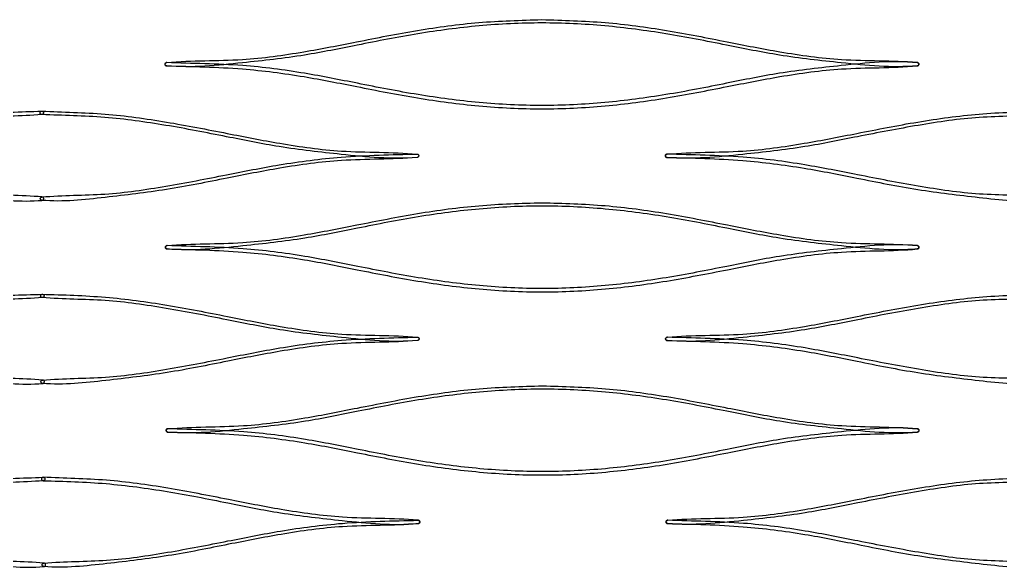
# Model space of a CAD drawing. Extents: x 63.6 to 147.6, y 158.4 to 204.5.
# Drawn here: x 84.19 to 104.75, y 182.34 to 193.84 of the extents above; entities that cross this region are included whole.
import ezdxf

# ---------------------------------------------------------------- set-up
doc = ezdxf.new("R2010")
doc.units = 0
doc.layers.add('Layer_1', color=7, linetype='CONTINUOUS')

msp = doc.modelspace()

# ---------------------------------------------------------------- linework, layer by layer
at = {"layer": 'Layer_1', "color": 7}
for points in [[(95.139739, 193.842472), (95.139739, 193.842472)], [(87.267827, 192.942889), (87.267827, 192.942889)], [(84.647337, 191.923141), (84.647337, 191.923141)], [(84.651204, 191.923141), (84.651204, 191.923141)], [(92.520349, 191.023007), (92.520349, 191.023007)], [(97.761865, 191.023007), (97.761865, 191.023007)], [(95.143577, 190.003259), (95.143577, 190.003259)], [(87.276096, 189.103123), (87.276096, 189.103123)], [(84.662239, 188.083928), (84.662239, 188.083928)], [(84.662239, 188.083928), (84.662239, 188.083928)], [(92.528054, 187.183791), (92.528054, 187.183791)], [(97.766804, 187.183791), (97.766804, 187.183791)], [(95.15131, 186.164044), (95.15131, 186.164044)], [(87.290433, 185.26391), (87.290433, 185.26391)], [(84.678212, 184.244712), (84.678212, 184.244712)], [(84.682079, 184.244712), (84.682079, 184.244712)], [(92.542391, 183.344579), (92.542391, 183.344579)], [(97.775073, 183.344579), (97.775073, 183.344579)]]:
    msp.add_lwpolyline(points, close=True, dxfattribs=at)
for points, knots in [([(95.139739, 193.842472), (94.697224, 193.829783), (93.822637, 193.804704), (92.526108, 193.627123), (91.310466, 193.388044), (90.094104, 193.147291), (88.763301, 192.961129), (87.800063, 192.990054), (87.259222, 192.941782), (87.248235, 192.93533), (87.240053, 192.925785), (87.235708, 192.913913), (87.235708, 192.901308), (87.240053, 192.889437), (87.248235, 192.879892), (87.259222, 192.873441), (87.802058, 192.824858), (88.768984, 192.926571), (90.104374, 193.070424), (91.322371, 193.320597), (92.53643, 193.558404), (93.828377, 193.72879), (95.139808, 193.793725), (96.451333, 193.728791), (97.743628, 193.558363), (98.958106, 193.32065), (100.176477, 193.070329), (101.512062, 192.926575), (102.479051, 192.82486), (103.021864, 192.873441), (103.032851, 192.879892), (103.041033, 192.889437), (103.045378, 192.901308), (103.045378, 192.913913), (103.041033, 192.925785), (103.032851, 192.93533), (103.021864, 192.941782), (102.481091, 192.990048), (101.517924, 192.961119), (100.187117, 193.147206), (98.970482, 193.388129), (97.754326, 193.62709), (96.457259, 193.804701), (95.582372, 193.829783), (95.139739, 193.842472)], [0, 0, 0, 0, 1.327226, 2.623131, 3.919652, 5.043431, 6.345746, 7.932978, 7.945401, 7.957643, 7.970065, 7.982488, 7.99473, 8.007152, 8.019575, 8.031817, 8.044239, 9.637417, 10.944906, 12.071451, 13.365029, 14.656239, 15.977207, 17.298384, 18.58987, 19.884023, 21.010902, 22.318662, 23.91177, 23.924193, 23.936435, 23.948857, 23.96128, 23.973522, 23.985944, 23.998367, 24.010609, 24.023031, 25.610061, 26.912371, 28.036333, 29.333574, 30.630024, 31.957605, 31.957605, 31.957605, 31.957605]), ([(87.267827, 192.942889), (87.261664, 192.941569), (87.24952, 192.938969), (87.23682, 192.92418), (87.232851, 192.905542), (87.238876, 192.887463), (87.253148, 192.874184), (87.265506, 192.872956), (87.271778, 192.872333)], [0, 0, 0, 0, 0.018471, 0.036395, 0.054867, 0.073338, 0.091262, 0.109733, 0.109733, 0.109733, 0.109733]), ([(87.271778, 192.872333), (87.801092, 192.861065), (88.764753, 192.840551), (90.094264, 192.670708), (91.311326, 192.426661), (92.527361, 192.186696), (93.824251, 192.01579), (95.141472, 191.950139), (96.458517, 192.015818), (97.75502, 192.186463), (98.970703, 192.427521), (100.187149, 192.667903), (101.517965, 192.85414), (102.48118, 192.825172), (103.021977, 192.87344), (103.032964, 192.879892), (103.041146, 192.889437), (103.045491, 192.901308), (103.045491, 192.913913), (103.041146, 192.925785), (103.032964, 192.93533), (103.021977, 192.941781), (102.479183, 192.99036), (101.512276, 192.888656), (100.176873, 192.744876), (98.958795, 192.494619), (97.744698, 192.256712), (96.452777, 192.086002), (95.141518, 192.020852), (93.830169, 192.086143), (92.538036, 192.256262), (91.3237, 192.496245), (90.104842, 192.739317), (88.770893, 192.915569), (87.801976, 192.919102), (87.270462, 192.942948), (87.269143, 192.942948), (87.268266, 192.942908), (87.267827, 192.942889)], [0, 0, 0, 0, 1.587301, 2.889819, 4.013862, 5.311067, 6.607511, 7.934639, 9.261808, 10.557684, 11.854357, 12.978202, 14.280588, 15.867687, 15.88011, 15.892352, 15.904774, 15.917197, 15.929439, 15.941862, 15.954284, 15.966526, 15.978949, 17.572, 18.879566, 20.006165, 21.299894, 22.591075, 23.911987, 25.232718, 26.524211, 27.818336, 28.94527, 30.253224, 31.846615, 31.847933, 31.849251, 31.850568, 31.850568, 31.850568, 31.850568]), ([(84.651204, 191.923141), (84.208765, 191.910419), (83.334339, 191.885275), (82.038193, 191.707383), (80.823037, 191.468169), (79.607247, 191.227324), (78.276995, 191.041234), (77.314131, 191.070156), (76.773481, 191.0219), (76.762494, 191.015448), (76.754312, 191.005903), (76.749967, 190.994032), (76.749967, 190.981427), (76.754312, 190.969555), (76.762494, 190.96001), (76.773481, 190.953559), (77.316121, 190.904994), (78.28268, 191.006782), (79.617488, 191.150139), (80.835015, 191.401801), (82.048181, 191.63393), (83.341328, 191.827082), (84.212219, 191.81339), (84.663647, 191.853692), (84.674634, 191.860144), (84.682816, 191.869689), (84.687161, 191.88156), (84.687161, 191.894165), (84.682816, 191.906037), (84.674634, 191.915582), (84.663647, 191.922035), (84.655372, 191.92277), (84.651204, 191.923141)], [0, 0, 0, 0, 1.326997, 2.622647, 3.918631, 5.041859, 6.343624, 7.930284, 7.942707, 7.954949, 7.967371, 7.979794, 7.992036, 8.004458, 8.016881, 8.029123, 8.041546, 9.634139, 10.941083, 12.067084, 13.360125, 14.65108, 15.971819, 15.984242, 15.996484, 16.008906, 16.021329, 16.033571, 16.045993, 16.058416, 16.070658, 16.08308, 16.08308, 16.08308, 16.08308]), ([(84.647337, 191.923141), (84.643236, 191.922489), (84.635091, 191.921195), (84.624629, 191.914096), (84.617112, 191.904137), (84.613503, 191.892122), (84.614202, 191.879632), (84.619131, 191.868095), (84.627712, 191.859038), (84.638901, 191.853152), (85.091582, 191.832407), (85.960925, 191.818519), (87.255291, 191.636165), (88.469107, 191.401253), (89.68765, 191.15033), (91.02318, 191.006758), (91.990123, 190.904984), (92.532878, 190.953559), (92.543865, 190.96001), (92.552047, 190.969555), (92.556392, 190.981427), (92.556392, 190.994032), (92.552047, 191.005903), (92.543865, 191.015448), (92.532878, 191.0219), (91.992167, 191.070161), (91.029063, 191.041262), (89.69826, 191.227316), (88.481609, 191.468367), (87.265449, 191.706484), (85.968874, 191.888479), (85.0929, 191.903329), (84.649972, 191.9232), (84.648654, 191.9232), (84.647776, 191.92316), (84.647337, 191.923141)], [0, 0, 0, 0, 0.012332, 0.024487, 0.036819, 0.049151, 0.061306, 0.073638, 0.08597, 0.098125, 0.110457, 1.431438, 2.722807, 4.016808, 5.143864, 6.451618, 8.044551, 8.056974, 8.069216, 8.081638, 8.094061, 8.106303, 8.118725, 8.131148, 8.14339, 8.155812, 9.742654, 11.044965, 12.16911, 13.466198, 14.762532, 16.089917, 16.091235, 16.092553, 16.09387, 16.09387, 16.09387, 16.09387]), ([(105.632648, 191.923141), (105.190154, 191.910416), (104.315541, 191.885264), (103.019038, 191.707375), (101.803414, 191.46816), (100.587168, 191.227347), (99.256544, 191.041231), (98.29347, 191.070164), (97.752724, 191.0219), (97.741737, 191.015448), (97.733555, 191.005903), (97.72921, 190.994032), (97.72921, 190.981427), (97.733555, 190.969555), (97.741737, 190.96001), (97.752724, 190.953559), (98.295465, 190.904985), (99.262236, 191.006788), (100.597415, 191.150158), (101.815394, 191.401795), (103.029027, 191.63392), (104.32253, 191.827075), (105.193608, 191.813386), (105.645091, 191.853692), (105.656078, 191.860144), (105.66426, 191.869689), (105.668606, 191.88156), (105.668606, 191.894165), (105.66426, 191.906037), (105.656078, 191.915582), (105.645091, 191.922035), (105.636816, 191.92277), (105.632648, 191.923141)], [0, 0, 0, 0, 1.327162, 2.623212, 3.919692, 5.043405, 6.345515, 7.932462, 7.944885, 7.957127, 7.969549, 7.981972, 7.994214, 8.006636, 8.019059, 8.031301, 8.043723, 9.636616, 10.9439, 12.07038, 13.363916, 14.65527, 15.976175, 15.988597, 16.000839, 16.013262, 16.025685, 16.037926, 16.050349, 16.062772, 16.075013, 16.087436, 16.087436, 16.087436, 16.087436]), ([(76.785981, 190.952452), (77.315216, 190.941211), (78.278846, 190.920743), (79.608316, 190.750432), (80.825564, 190.507881), (82.041096, 190.262157), (83.339424, 190.11401), (84.214064, 190.013314), (84.66757, 190.053976), (84.678557, 190.060427), (84.686739, 190.069972), (84.691084, 190.081843), (84.691084, 190.094448), (84.686739, 190.10632), (84.678557, 190.115865), (84.66757, 190.122317), (84.216166, 190.162616), (83.345151, 190.149051), (82.051424, 190.341621), (80.837514, 190.575811), (79.618538, 190.820348), (78.284736, 190.994341), (77.316241, 191.002624), (76.784852, 191.02305), (76.783723, 191.02305), (76.78297, 191.023022), (76.782594, 191.023007)], [0, 0, 0, 0, 1.587058, 2.88971, 4.013853, 5.311022, 6.607105, 7.934036, 7.946458, 7.9587, 7.971123, 7.983545, 7.995787, 8.00821, 8.020632, 8.032874, 8.045297, 9.365964, 10.657392, 11.951649, 13.078533, 14.386326, 15.979323, 15.980453, 15.981582, 15.982711, 15.982711, 15.982711, 15.982711]), ([(92.520349, 191.023007), (91.989218, 191.011636), (91.022184, 190.990933), (89.688667, 190.821078), (88.470621, 190.575636), (87.257621, 190.341629), (85.964624, 190.149024), (85.093941, 190.162608), (84.642627, 190.122317), (84.63164, 190.115865), (84.623458, 190.10632), (84.619113, 190.094448), (84.619113, 190.081843), (84.623458, 190.069972), (84.63164, 190.060427), (84.642627, 190.053976), (85.096091, 190.013318), (85.970539, 190.114062), (87.268295, 190.261869), (88.483089, 190.508711), (89.699039, 190.747635), (91.029258, 190.934366), (91.992138, 190.905302), (92.532793, 190.953558), (92.54378, 190.96001), (92.551962, 190.969555), (92.556307, 190.981427), (92.556307, 190.994032), (92.551962, 191.005904), (92.54378, 191.015448), (92.532793, 191.021901), (92.524518, 191.022637), (92.520349, 191.023007)], [0, 0, 0, 0, 1.592748, 2.899926, 4.026028, 5.319114, 6.609808, 7.930206, 7.942628, 7.95487, 7.967293, 7.979715, 7.991957, 8.00438, 8.016802, 8.029044, 8.041467, 9.368273, 10.663884, 11.960006, 13.083237, 14.385006, 15.971681, 15.984104, 15.996346, 16.008768, 16.021191, 16.033433, 16.045855, 16.058278, 16.07052, 16.082942, 16.082942, 16.082942, 16.082942]), ([(97.761865, 191.023007), (97.755694, 191.021737), (97.743535, 191.019235), (97.730722, 191.004554), (97.726606, 190.985956), (97.732484, 190.967837), (97.746644, 190.95445), (97.758987, 190.953124), (97.765252, 190.952452)], [0, 0, 0, 0, 0.018464, 0.036381, 0.054845, 0.073309, 0.091225, 0.109689, 0.109689, 0.109689, 0.109689]), ([(97.765252, 190.952452), (98.294451, 190.941218), (99.257863, 190.920767), (100.586956, 190.75043), (101.80369, 190.507881), (103.018863, 190.262116), (104.317021, 190.11401), (105.191654, 190.013313), (105.645176, 190.053976), (105.656163, 190.060427), (105.664345, 190.069972), (105.66869, 190.081843), (105.66869, 190.094448), (105.664345, 190.10632), (105.656163, 190.115865), (105.645176, 190.122317), (105.1938, 190.162614), (104.322928, 190.149046), (103.029561, 190.341583), (101.81611, 190.575847), (100.597548, 190.820351), (99.263934, 190.994357), (98.29552, 191.002624), (97.764123, 191.02305), (97.762994, 191.02305), (97.762241, 191.023022), (97.761865, 191.023007)], [0, 0, 0, 0, 1.586947, 2.889054, 4.012737, 5.309399, 6.605412, 7.932392, 7.944815, 7.957057, 7.969479, 7.981902, 7.994144, 8.006566, 8.018989, 8.031231, 8.043653, 9.364236, 10.655318, 11.948919, 13.075493, 14.383016, 15.976037, 15.977166, 15.978295, 15.979424, 15.979424, 15.979424, 15.979424]), ([(95.143577, 190.003259), (94.701231, 189.990572), (93.826978, 189.965496), (92.531003, 189.787921), (91.315904, 189.548879), (90.100241, 189.307884), (88.770192, 189.121439), (87.807501, 189.150262), (87.266955, 189.102016), (87.255968, 189.095564), (87.247786, 189.086019), (87.243441, 189.074147), (87.243441, 189.061542), (87.247786, 189.049671), (87.255968, 189.040126), (87.266955, 189.033675), (87.809545, 188.985114), (88.776061, 189.086873), (90.110887, 189.231013), (91.328284, 189.481399), (92.541708, 189.719189), (93.832911, 189.889596), (95.143732, 189.954483), (96.454812, 189.889672), (97.746747, 189.719182), (98.960828, 189.48149), (100.178673, 189.230992), (101.513683, 189.086892), (102.480328, 188.98511), (103.022965, 189.033675), (103.033952, 189.040126), (103.042134, 189.049671), (103.046479, 189.061542), (103.046479, 189.074147), (103.042134, 189.086019), (103.033952, 189.095564), (103.022965, 189.102016), (102.482323, 189.15027), (101.519366, 189.121456), (100.188943, 189.30786), (98.972738, 189.548934), (97.757082, 189.787906), (96.460564, 189.965585), (95.586034, 189.990602), (95.143577, 190.003259)], [0, 0, 0, 0, 1.326719, 2.622127, 3.918004, 5.0413, 6.342835, 7.929187, 7.94161, 7.953852, 7.966274, 7.978697, 7.990939, 8.003361, 8.015784, 8.028026, 8.040448, 9.632893, 10.93987, 12.066078, 13.358873, 14.649322, 15.969625, 17.290396, 18.581603, 19.875386, 21.001729, 22.308963, 23.901546, 23.913969, 23.926211, 23.938634, 23.951056, 23.963298, 23.975721, 23.988143, 24.000385, 24.012808, 25.599445, 26.901506, 28.025083, 29.32179, 30.617693, 31.94474, 31.94474, 31.94474, 31.94474]), ([(87.276096, 189.103123), (87.269925, 189.101853), (87.257766, 189.099351), (87.244953, 189.08467), (87.240837, 189.066071), (87.246715, 189.047952), (87.260875, 189.034566), (87.273218, 189.03324), (87.279483, 189.032567)], [0, 0, 0, 0, 0.018464, 0.036381, 0.054845, 0.073309, 0.091225, 0.109689, 0.109689, 0.109689, 0.109689]), ([(87.279483, 189.032567), (87.808625, 189.0213), (88.772084, 189.000785), (90.10142, 188.831026), (91.318232, 188.586899), (92.533889, 188.347137), (93.830242, 188.176476), (95.146858, 188.110971), (96.463269, 188.176512), (97.759045, 188.346915), (98.974011, 188.58766), (100.189618, 188.828265), (101.519713, 189.014386), (102.482463, 188.985424), (103.023049, 189.033674), (103.034036, 189.040126), (103.042218, 189.049671), (103.046564, 189.061542), (103.046564, 189.074147), (103.042218, 189.086019), (103.034036, 189.095564), (103.023049, 189.102015), (102.480472, 189.150574), (101.514054, 189.04902), (100.179356, 188.905642), (98.96208, 188.655375), (97.748721, 188.417589), (96.457546, 188.246816), (95.146859, 188.181623), (93.835973, 188.246951), (92.544217, 188.417145), (91.330182, 188.656988), (90.111637, 188.900309), (88.777966, 189.074612), (87.80965, 189.082743), (87.278354, 189.103166), (87.277225, 189.103166), (87.276472, 189.103137), (87.276096, 189.103123)], [0, 0, 0, 0, 1.58679, 2.889215, 4.013304, 5.309863, 6.605676, 7.932387, 9.258787, 10.553949, 11.84985, 12.972885, 14.274508, 15.860978, 15.873401, 15.885643, 15.898065, 15.910488, 15.92273, 15.935152, 15.947575, 15.959817, 15.972239, 17.564643, 18.8714, 19.997188, 21.290172, 22.580673, 23.900822, 25.221275, 26.512421, 27.806075, 28.932911, 30.240483, 31.8332, 31.834329, 31.835458, 31.836588, 31.836588, 31.836588, 31.836588]), ([(84.662239, 188.083928), (84.220029, 188.071208), (83.34615, 188.046072), (82.050917, 187.868156), (80.83687, 187.629008), (79.622376, 187.388077), (78.293408, 187.202009), (77.331389, 187.230906), (76.79112, 187.182685), (76.780133, 187.176233), (76.771951, 187.166688), (76.767606, 187.154816), (76.767606, 187.142211), (76.771951, 187.13034), (76.780133, 187.120795), (76.79112, 187.114343), (77.333438, 187.065807), (78.299292, 187.167529), (79.633006, 187.310893), (80.849322, 187.562604), (82.061276, 187.794699), (83.353318, 187.987872), (84.223532, 187.974202), (84.674682, 188.014479), (84.685669, 188.020931), (84.693851, 188.030476), (84.698196, 188.042348), (84.698196, 188.054953), (84.693851, 188.066824), (84.685669, 188.076369), (84.674682, 188.082822), (84.666407, 188.083558), (84.662239, 188.083928)], [0, 0, 0, 0, 1.326307, 2.621005, 3.91592, 5.03787, 6.338215, 7.923743, 7.936165, 7.948407, 7.96083, 7.973252, 7.985494, 7.997917, 8.010339, 8.022581, 8.035004, 9.626635, 10.932418, 12.057272, 13.349087, 14.638826, 15.958736, 15.971159, 15.983401, 15.995823, 16.008246, 16.020488, 16.03291, 16.045333, 16.057575, 16.069997, 16.069997, 16.069997, 16.069997]), ([(84.662239, 188.083928), (84.658071, 188.083558), (84.649795, 188.082822), (84.638808, 188.076369), (84.630626, 188.066824), (84.626281, 188.054953), (84.626281, 188.042348), (84.630626, 188.030476), (84.638808, 188.020931), (84.649795, 188.014479), (85.101104, 187.974188), (85.971923, 187.987847), (87.265235, 187.794634), (88.478917, 187.562603), (89.69692, 187.310958), (91.031719, 187.167588), (91.998078, 187.065798), (92.540498, 187.114343), (92.551485, 187.120795), (92.559667, 187.13034), (92.564012, 187.142211), (92.564012, 187.154816), (92.559667, 187.166688), (92.551485, 187.176233), (92.540498, 187.182685), (92.000077, 187.230919), (91.037417, 187.20204), (89.707173, 187.388149), (88.490899, 187.628966), (87.275223, 187.868089), (85.978912, 188.046042), (85.104559, 188.071201), (84.662239, 188.083928)], [0, 0, 0, 0, 0.012423, 0.024664, 0.037087, 0.04951, 0.061752, 0.074174, 0.086597, 0.098839, 0.111261, 1.431645, 2.722738, 4.016518, 5.143113, 6.450112, 8.042048, 8.05447, 8.066712, 8.079135, 8.091557, 8.103799, 8.116222, 8.128644, 8.140886, 8.153309, 9.739286, 11.041118, 12.164952, 13.461676, 14.757464, 16.084106, 16.084106, 16.084106, 16.084106]), ([(105.632648, 188.083928), (105.190363, 188.071203), (104.316208, 188.046054), (103.02044, 187.868148), (101.805581, 187.628955), (100.590116, 187.388107), (99.260409, 187.202041), (98.298011, 187.230911), (97.757691, 187.182685), (97.746704, 187.176233), (97.738522, 187.166688), (97.734177, 187.154816), (97.734177, 187.142211), (97.738522, 187.13034), (97.746704, 187.120795), (97.757691, 187.114343), (98.300006, 187.065807), (99.266101, 187.167576), (100.600364, 187.31092), (101.817561, 187.562588), (103.030429, 187.794694), (104.323197, 187.987854), (105.193818, 187.974191), (105.645091, 188.014479), (105.656078, 188.020931), (105.66426, 188.030476), (105.668606, 188.042348), (105.668606, 188.054953), (105.66426, 188.066824), (105.656078, 188.076369), (105.645091, 188.082822), (105.636816, 188.083558), (105.632648, 188.083928)], [0, 0, 0, 0, 1.326536, 2.621834, 3.917511, 5.040515, 6.341857, 7.927536, 7.939958, 7.9522, 7.964623, 7.977045, 7.989287, 8.00171, 8.014133, 8.026374, 8.038797, 9.630421, 10.936937, 12.062708, 13.355441, 14.646044, 15.966322, 15.978745, 15.990987, 16.003409, 16.015832, 16.028074, 16.040496, 16.052919, 16.065161, 16.077583, 16.077583, 16.077583, 16.077583]), ([(76.803648, 187.113236), (77.332616, 187.102001), (78.295769, 187.081545), (79.624692, 186.911269), (80.841527, 186.668631), (82.056745, 186.423041), (83.354512, 186.274829), (84.228716, 186.174124), (84.681935, 186.21476), (84.692922, 186.221211), (84.701104, 186.230756), (84.705449, 186.242628), (84.705449, 186.255233), (84.701104, 186.267105), (84.692922, 186.276649), (84.681935, 186.283101), (84.230863, 186.323371), (83.360429, 186.309763), (82.067433, 186.502062), (80.853914, 186.736067), (79.635275, 186.980512), (78.301908, 187.156331), (77.333495, 187.16002), (76.802332, 187.18385), (76.801013, 187.18385), (76.800136, 187.183811), (76.799697, 187.183791)], [0, 0, 0, 0, 1.586255, 2.888283, 4.012203, 5.309056, 6.604678, 7.930754, 7.943176, 7.955418, 7.967841, 7.980263, 7.992505, 8.004928, 8.01735, 8.029592, 8.042015, 9.361693, 10.652356, 11.946109, 13.072952, 14.380417, 15.972758, 15.974076, 15.975393, 15.976711, 15.976711, 15.976711, 15.976711]), ([(92.528054, 187.183791), (91.997314, 187.1724), (91.031046, 187.15166), (89.698633, 186.981528), (88.481801, 186.735803), (87.269924, 186.502048), (85.97802, 186.309705), (85.107988, 186.323369), (84.656935, 186.283101), (84.645948, 186.276649), (84.637766, 186.267105), (84.633421, 186.255233), (84.633421, 186.242628), (84.637766, 186.230756), (84.645948, 186.221211), (84.656935, 186.21476), (85.110134, 186.174126), (85.983941, 186.274831), (87.280595, 186.422729), (88.49425, 186.669477), (89.709025, 186.908502), (91.038145, 187.095161), (92.000244, 187.066122), (92.540498, 187.114343), (92.551485, 187.120795), (92.559667, 187.130339), (92.564012, 187.142211), (92.564012, 187.154816), (92.559667, 187.166688), (92.551485, 187.176232), (92.540498, 187.182686), (92.532222, 187.183421), (92.528054, 187.183791)], [0, 0, 0, 0, 1.591571, 2.897624, 4.022823, 5.314538, 6.604042, 7.92366, 7.936083, 7.948325, 7.960747, 7.97317, 7.985412, 7.997835, 8.010257, 8.022499, 8.034922, 9.360938, 10.6554, 11.950215, 13.072503, 14.373113, 15.958592, 15.971015, 15.983257, 15.995679, 16.008102, 16.020344, 16.032766, 16.045189, 16.057431, 16.069853, 16.069853, 16.069853, 16.069853]), ([(97.766804, 187.183791), (97.760633, 187.182522), (97.748474, 187.18002), (97.735661, 187.165339), (97.731545, 187.14674), (97.737423, 187.128621), (97.751583, 187.115235), (97.763926, 187.113909), (97.770191, 187.113236)], [0, 0, 0, 0, 0.018464, 0.036381, 0.054845, 0.073309, 0.091225, 0.109689, 0.109689, 0.109689, 0.109689]), ([(97.770191, 187.113236), (98.299021, 187.101999), (99.261899, 187.081539), (100.590286, 186.911314), (101.806375, 186.668635), (103.02078, 186.423013), (104.317997, 186.274793), (105.191978, 186.174126), (105.645176, 186.21476), (105.656163, 186.221211), (105.664345, 186.230756), (105.66869, 186.242628), (105.66869, 186.255233), (105.664345, 186.267105), (105.656163, 186.276649), (105.645176, 186.283101), (105.194077, 186.323373), (104.323734, 186.309742), (103.031099, 186.502041), (101.818289, 186.735959), (100.600504, 186.980822), (99.2678, 187.155041), (98.300046, 187.163424), (97.769062, 187.183835), (97.767933, 187.183835), (97.76718, 187.183806), (97.766804, 187.183791)], [0, 0, 0, 0, 1.585844, 2.887457, 4.010584, 5.30647, 6.601477, 7.927491, 7.939913, 7.952155, 7.964578, 7.977001, 7.989242, 8.001665, 8.014088, 8.026329, 8.038752, 9.358509, 10.64882, 11.941763, 13.067669, 14.374449, 15.966232, 15.967362, 15.968491, 15.96962, 15.96962, 15.96962, 15.96962]), ([(95.15131, 186.164044), (94.709323, 186.15135), (93.835792, 186.126264), (92.540932, 185.948602), (91.326973, 185.709755), (90.112579, 185.468535), (88.783786, 185.282222), (87.821939, 185.31101), (87.281828, 185.262803), (87.270841, 185.256351), (87.262659, 185.246806), (87.258314, 185.234935), (87.258314, 185.22233), (87.262659, 185.210458), (87.270841, 185.200913), (87.281828, 185.194462), (87.823934, 185.145944), (88.789469, 185.247608), (90.122849, 185.391678), (91.338879, 185.642305), (92.551261, 185.879881), (93.841538, 186.050347), (95.1515, 186.115306), (96.461688, 186.050339), (97.752693, 185.879859), (98.96593, 185.642294), (100.182886, 185.39169), (101.516988, 185.247651), (102.482934, 185.145933), (103.025166, 185.194462), (103.036153, 185.200913), (103.044335, 185.210458), (103.04868, 185.22233), (103.04868, 185.234935), (103.044335, 185.246806), (103.036153, 185.256351), (103.025166, 185.262803), (102.484935, 185.311021), (101.522683, 185.282241), (100.193169, 185.468558), (98.97784, 185.70974), (97.763015, 185.948579), (96.467428, 186.12626), (95.593482, 186.15135), (95.15131, 186.164044)], [0, 0, 0, 0, 1.32564, 2.61996, 3.914725, 5.03676, 6.337054, 7.92211, 7.934533, 7.946774, 7.959197, 7.97162, 7.983862, 7.996284, 8.008707, 8.020949, 8.033371, 9.624373, 10.92984, 12.054642, 13.34647, 14.636101, 15.955471, 17.275411, 18.56572, 19.858478, 20.984185, 22.290523, 23.881899, 23.894322, 23.906564, 23.918986, 23.931409, 23.943651, 23.956073, 23.968496, 23.980738, 23.99316, 25.578572, 26.879737, 28.002695, 29.298397, 30.593402, 31.919599, 31.919599, 31.919599, 31.919599]), ([(87.290433, 185.26391), (87.286331, 185.263258), (87.278187, 185.261964), (87.267725, 185.254865), (87.260208, 185.244907), (87.256599, 185.232891), (87.257298, 185.220401), (87.262226, 185.208864), (87.270808, 185.199807), (87.281997, 185.193921), (87.290235, 185.193544), (87.294384, 185.193354)], [0, 0, 0, 0, 0.012332, 0.024487, 0.036819, 0.049151, 0.061306, 0.073638, 0.08597, 0.098125, 0.110457, 0.110457, 0.110457, 0.110457]), ([(87.294384, 185.193354), (87.823102, 185.182113), (88.785808, 185.161645), (90.114222, 184.992117), (91.330432, 184.748316), (92.545416, 184.508307), (93.840843, 184.337382), (95.156325, 184.271706), (96.471459, 184.337393), (97.765945, 184.508034), (98.979643, 184.749129), (100.194182, 184.989376), (101.523177, 185.175243), (102.485127, 185.14625), (103.025279, 185.194461), (103.036266, 185.200913), (103.044448, 185.210458), (103.048793, 185.22233), (103.048793, 185.234935), (103.044448, 185.246806), (103.036266, 185.256351), (103.025279, 185.262802), (102.483131, 185.311323), (101.517491, 185.209813), (100.183899, 185.066336), (98.967721, 184.816236), (97.755604, 184.57828), (96.46571, 184.407578), (95.156367, 184.342418), (93.846765, 184.407735), (92.556103, 184.577871), (91.342818, 184.817907), (90.124805, 185.060723), (88.791945, 185.236665), (87.823986, 185.24015), (87.293068, 185.263969), (87.291749, 185.263969), (87.290872, 185.26393), (87.290433, 185.26391)], [0, 0, 0, 0, 1.585517, 2.886959, 4.010486, 5.306623, 6.601589, 7.92692, 9.252149, 10.54603, 11.840624, 12.962727, 14.263227, 15.848405, 15.860828, 15.87307, 15.885492, 15.897915, 15.910157, 15.922579, 15.935002, 15.947244, 15.959667, 17.550791, 18.856472, 19.981361, 21.272999, 22.562184, 23.881141, 25.200075, 26.490082, 27.78312, 28.90957, 30.216448, 31.808051, 31.809369, 31.810686, 31.812004, 31.812004, 31.812004, 31.812004]), ([(84.682079, 184.244712), (84.24039, 184.232024), (83.367657, 184.206952), (82.07426, 184.029292), (80.86216, 183.790451), (79.649718, 183.549215), (78.322768, 183.362922), (77.362072, 183.391628), (76.822531, 183.343472), (76.811544, 183.33702), (76.803362, 183.327475), (76.799017, 183.315603), (76.799017, 183.302998), (76.803362, 183.291127), (76.811544, 183.281582), (76.822531, 183.275131), (77.364035, 183.226666), (78.32841, 183.328301), (79.659932, 183.471654), (80.874173, 183.72346), (82.084258, 183.955422), (83.374634, 184.148616), (84.243852, 184.135029), (84.694522, 184.175264), (84.705509, 184.181716), (84.713691, 184.19126), (84.718036, 184.203132), (84.718036, 184.215737), (84.713691, 184.227609), (84.705509, 184.237153), (84.694522, 184.243606), (84.686247, 184.244342), (84.682079, 184.244712)], [0, 0, 0, 0, 1.324744, 2.61756, 3.910368, 5.030387, 6.328913, 7.912267, 7.92469, 7.936932, 7.949355, 7.961777, 7.974019, 7.986442, 7.998864, 8.011106, 8.023529, 9.612735, 10.916484, 12.039246, 13.329143, 14.617304, 15.935785, 15.948208, 15.960449, 15.972872, 15.985295, 15.997537, 16.009959, 16.022382, 16.034624, 16.047046, 16.047046, 16.047046, 16.047046]), ([(84.678212, 184.244712), (84.672049, 184.243393), (84.659905, 184.240792), (84.647205, 184.226004), (84.643236, 184.207365), (84.649261, 184.189286), (84.663533, 184.176008), (84.675891, 184.17478), (84.682163, 184.174157)], [0, 0, 0, 0, 0.018471, 0.036395, 0.054867, 0.073338, 0.091262, 0.109733, 0.109733, 0.109733, 0.109733]), ([(84.682163, 184.174157), (85.122, 184.161537), (85.992006, 184.136576), (87.282795, 183.958512), (88.496212, 183.72267), (89.713458, 183.471969), (91.047385, 183.328305), (92.013007, 183.226628), (92.554947, 183.275131), (92.565934, 183.281582), (92.574116, 183.291127), (92.578462, 183.302998), (92.578462, 183.315603), (92.574116, 183.327475), (92.565934, 183.33702), (92.554947, 183.343472), (92.015051, 183.39166), (91.053238, 183.362969), (89.724098, 183.549298), (88.508633, 183.790605), (87.293434, 184.028336), (85.998151, 184.210103), (85.123177, 184.224928), (84.680847, 184.244771), (84.679529, 184.244771), (84.678651, 184.244732), (84.678212, 184.244712)], [0, 0, 0, 0, 1.319193, 2.609392, 3.902505, 5.028601, 6.334834, 7.925341, 7.937764, 7.950005, 7.962428, 7.974851, 7.987093, 7.999515, 8.011938, 8.02418, 8.036602, 9.621017, 10.921852, 12.045058, 13.341232, 14.636362, 15.961952, 15.96327, 15.964587, 15.965905, 15.965905, 15.965905, 15.965905]), ([(105.632648, 184.244712), (105.190775, 184.232014), (104.317387, 184.206915), (103.022718, 184.029249), (101.808998, 183.790458), (100.595031, 183.549274), (99.266992, 183.362932), (98.30571, 183.391647), (97.76596, 183.343472), (97.754973, 183.33702), (97.746791, 183.327475), (97.742446, 183.315603), (97.742446, 183.302998), (97.746791, 183.291127), (97.754973, 183.281582), (97.76596, 183.275131), (98.30775, 183.226641), (99.272845, 183.32834), (100.605648, 183.471681), (101.821477, 183.723444), (103.033085, 183.955368), (104.324545, 184.148595), (105.194281, 184.135017), (105.645091, 184.175264), (105.656078, 184.181716), (105.66426, 184.19126), (105.668606, 184.203132), (105.668606, 184.215737), (105.66426, 184.227609), (105.656078, 184.237153), (105.645091, 184.243606), (105.636816, 184.244342), (105.632648, 184.244712)], [0, 0, 0, 0, 1.3253, 2.619532, 3.914162, 5.035682, 6.33535, 7.919327, 7.93175, 7.943992, 7.956415, 7.968837, 7.981079, 7.993502, 8.005924, 8.018166, 8.030589, 9.620646, 10.925718, 12.050134, 13.341697, 14.631011, 15.949907, 15.96233, 15.974572, 15.986995, 15.999417, 16.011659, 16.024082, 16.036504, 16.048746, 16.061169, 16.061169, 16.061169, 16.061169]), ([(76.835059, 183.274023), (77.363415, 183.262779), (78.325656, 183.242302), (79.653477, 183.072038), (80.869658, 182.829379), (82.08431, 182.583952), (83.381323, 182.435639), (84.254954, 182.33494), (84.707843, 182.375548), (84.71883, 182.381998), (84.727012, 182.391543), (84.731357, 182.403415), (84.731357, 182.41602), (84.727012, 182.427892), (84.71883, 182.437437), (84.707843, 182.443888), (84.257106, 182.484128), (83.387242, 182.470714), (82.095019, 182.663399), (80.882085, 182.89742), (79.664059, 183.141695), (78.331776, 183.317171), (77.364294, 183.320835), (76.833743, 183.344638), (76.832425, 183.344638), (76.831547, 183.344598), (76.831108, 183.344579)], [0, 0, 0, 0, 1.584423, 2.885545, 4.008919, 5.305311, 6.600184, 7.925277, 7.9377, 7.949942, 7.962364, 7.974787, 7.987029, 7.999452, 8.011874, 8.024116, 8.036539, 9.355216, 10.645158, 11.938507, 13.064779, 14.371305, 15.961807, 15.963125, 15.964442, 15.96576, 15.96576, 15.96576, 15.96576]), ([(92.542391, 183.344579), (92.012267, 183.333217), (91.047223, 183.312535), (89.716616, 183.142766), (88.501649, 182.897156), (87.291718, 182.663357), (86.001871, 182.470668), (85.133186, 182.484093), (84.682843, 182.443888), (84.671856, 182.437437), (84.663674, 182.427892), (84.659329, 182.41602), (84.659329, 182.403415), (84.663674, 182.391543), (84.671856, 182.381998), (84.682843, 182.375548), (85.13529, 182.334979), (86.007612, 182.435606), (87.302047, 182.583632), (88.513681, 182.830247), (89.726644, 183.06934), (91.05412, 183.255924), (92.015149, 183.22696), (92.554835, 183.27513), (92.565821, 183.281582), (92.574004, 183.291127), (92.578349, 183.302998), (92.578349, 183.315603), (92.574004, 183.327475), (92.565821, 183.33702), (92.554834, 183.343473), (92.546559, 183.344208), (92.542391, 183.344579)], [0, 0, 0, 0, 1.589726, 2.893957, 4.017302, 5.307129, 6.59468, 7.912185, 7.924607, 7.936849, 7.949272, 7.961694, 7.973936, 7.986359, 7.998781, 8.011023, 8.023446, 9.347221, 10.639441, 11.932186, 13.052771, 14.351854, 15.93564, 15.948062, 15.960304, 15.972727, 15.985149, 15.997391, 16.009814, 16.022236, 16.034478, 16.046901, 16.046901, 16.046901, 16.046901]), ([(97.775073, 183.344579), (97.770968, 183.34396), (97.762817, 183.342731), (97.752303, 183.335719), (97.744711, 183.325825), (97.741007, 183.313844), (97.741607, 183.301354), (97.746441, 183.289783), (97.754946, 183.280661), (97.766083, 183.274688), (97.774315, 183.274246), (97.77846, 183.274023)], [0, 0, 0, 0, 0.012327, 0.024477, 0.036803, 0.04913, 0.06128, 0.073606, 0.085933, 0.098083, 0.110409, 0.110409, 0.110409, 0.110409]), ([(97.77846, 183.274023), (98.306775, 183.262787), (99.268702, 183.24233), (100.5958, 183.072089), (101.810649, 182.829427), (103.023782, 182.5839), (104.319518, 182.435591), (105.192503, 182.334959), (105.645176, 182.375548), (105.656163, 182.381998), (105.664345, 182.391543), (105.66869, 182.403415), (105.66869, 182.41602), (105.664345, 182.427892), (105.656163, 182.437437), (105.645176, 182.443888), (105.1946, 182.484114), (104.325241, 182.4707), (103.034115, 182.663341), (101.822614, 182.897367), (100.606035, 183.142007), (99.274595, 183.315918), (98.307801, 183.324231), (97.777331, 183.344622), (97.776202, 183.344622), (97.775449, 183.344593), (97.775073, 183.344579)], [0, 0, 0, 0, 1.584297, 2.884604, 4.006746, 5.301264, 6.594832, 7.919282, 7.931704, 7.943946, 7.956369, 7.968792, 7.981033, 7.993456, 8.005879, 8.01812, 8.030543, 9.348741, 10.63764, 11.929221, 13.054123, 14.359578, 15.949816, 15.950946, 15.952075, 15.953204, 15.953204, 15.953204, 15.953204])]:
    msp.add_open_spline(points, degree=3, knots=knots, dxfattribs=at)

doc.saveas('drawing.dxf')
